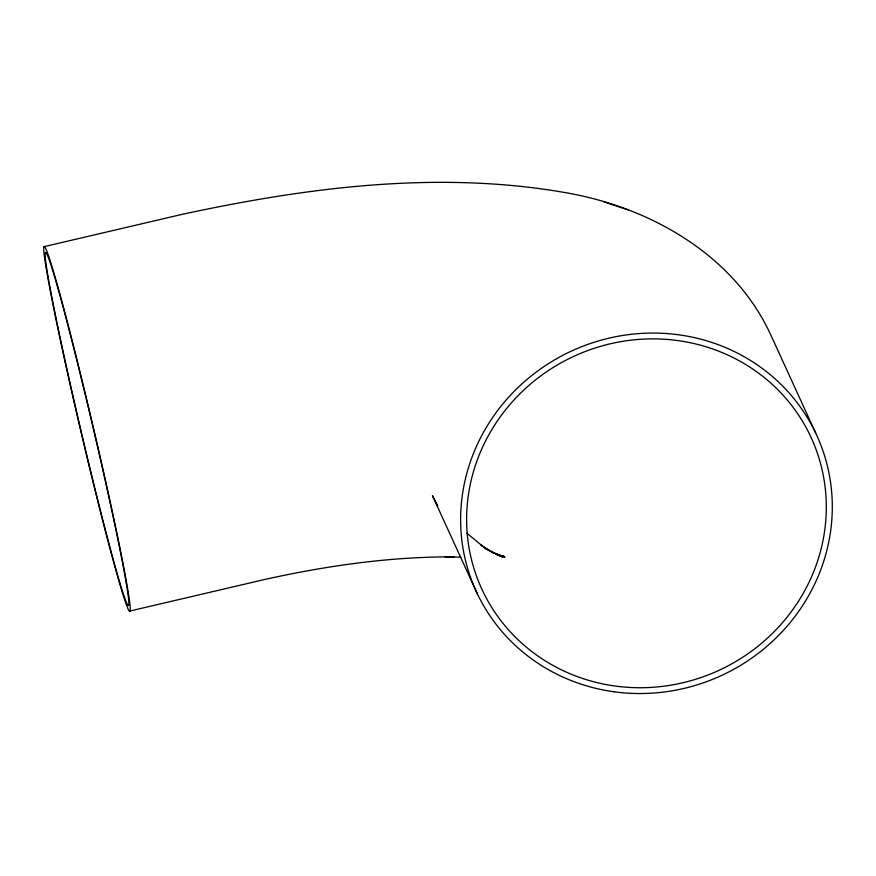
<?xml version="1.0" encoding="UTF-8"?>
<svg xmlns="http://www.w3.org/2000/svg" width="876" height="876" viewBox="0 0 876 876"><rect width="100%" height="100%" fill="white"/><g stroke="black" fill="none" stroke-linecap="round" stroke-linejoin="round"><path stroke-width="1.31" d="M44.041 246.671L181.661 214.456C307.279 187.322 438.405 170.262 566.126 192.753C649.861 207.371 733.168 254.336 770.245 333.767L815.665 432.985M129.812 611.043L264.3 579.573C326.529 565.743 390.127 556.61 453.987 556.862L445.238 556.775L460.918 557.202M499.408 555.351L504.105 556.391L496.331 554.366M495.958 554.322L505.003 557.18L492.969 552.657M604.309 201.984L628.245 209.933M492.903 552.657L502.583 557.016L484.516 548.069L493.659 553.041L480.968 545.08L484.483 547.719L466.93 533.243M437.792 505.846L432.437 495.696L477.267 593.61M499.451 554.771L495.761 554.256L499.451 554.771M613.966 691.766A187.3 178.726 -24.6 0 0 821.173 445.895A187.3 178.726 -24.6 0 0 504.248 402.237A187.3 178.726 -24.6 0 0 613.966 691.766M619.967 686.631A181.255 172.966 -24.6 0 0 813.76 443.584A181.255 172.966 -24.6 0 0 505.66 409.694A181.255 172.966 -24.6 0 0 619.967 686.631M58.736 332.442A187.3 6.482 76.8 0 0 129.309 611.13A187.3 6.482 76.8 0 0 72.73 342.998A187.3 6.482 76.8 0 0 58.736 332.442M59.119 333.066A181.255 6.274 76.8 0 0 127.808 605.13A181.255 6.274 76.8 0 0 73.847 348.385A181.255 6.274 76.8 0 0 59.119 333.066"/></g></svg>
